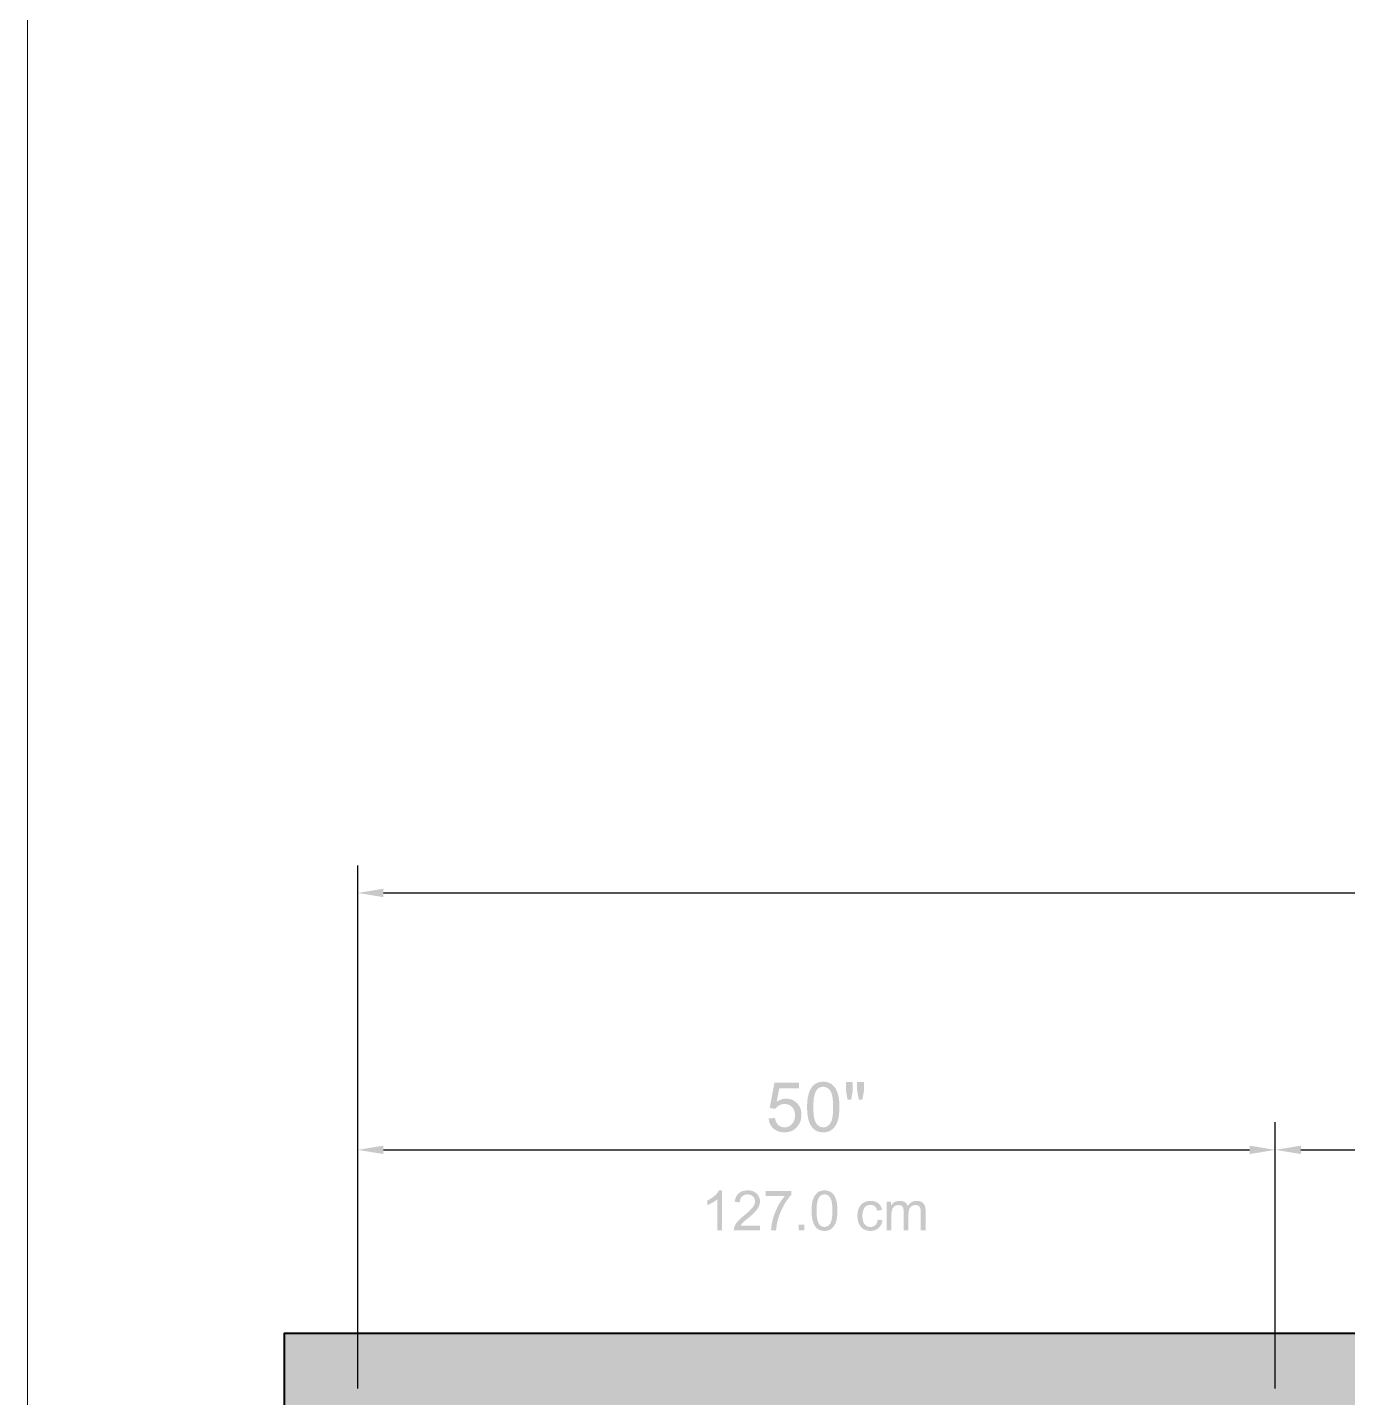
# Model space of a CAD drawing. Header units: inches. Extents: x 0 to 700, y 0 to 895.
# Drawn here: x 0 to 71.9, y 240.5 to 315.2 of the extents above; entities that cross this region are included whole.
import ezdxf

# ---------------------------------------------------------------- set-up
doc = ezdxf.new("R2010")
doc.units = ezdxf.units.IN
doc.header["$MEASUREMENT"] = 0
for name, color, linetype, lineweight in [('A-DIMS-IMP', 7, 'Continuous', 13), ('A-DIMS-MET', 7, 'Continuous', 13), ('A-ELEV-LINE', 7, 'Continuous', 13), ('A-WALL-EXIST', 7, 'Continuous', 40)]:
    doc.layers.add(name, color=color, linetype=linetype, lineweight=lineweight)

msp = doc.modelspace()

# ---------------------------------------------------------------- hatches: boundary and pattern name
at = {"layer": 'A-DIMS-IMP'}
h = msp.add_hatch(color=7, dxfattribs=at)
h.paths.add_polyline_path([(40.389, 255.707), (40.737, 255.737), (40.749, 255.675), (40.763, 255.618), (40.781, 255.564), (40.802, 255.514), (40.826, 255.468), (40.853, 255.426), (40.883, 255.389), (40.917, 255.355), (40.953, 255.325), (40.991, 255.299), (41.031, 255.277), (41.072, 255.259), (41.116, 255.245), (41.161, 255.235), (41.208, 255.229), (41.257, 255.227), (41.315, 255.229), (41.372, 255.238), (41.426, 255.252), (41.478, 255.272), (41.527, 255.297), (41.574, 255.328), (41.619, 255.365), (41.662, 255.407), (41.701, 255.454), (41.734, 255.505), (41.763, 255.559), (41.786, 255.617), (41.804, 255.679), (41.817, 255.744), (41.825, 255.813), (41.828, 255.886), (41.825, 255.955), (41.818, 256.02), (41.805, 256.082), (41.788, 256.14), (41.765, 256.194), (41.738, 256.244), (41.706, 256.291), (41.668, 256.333), (41.627, 256.372), (41.583, 256.405), (41.535, 256.433), (41.484, 256.456), (41.431, 256.474), (41.374, 256.487), (41.314, 256.495), (41.251, 256.497), (41.173, 256.493), (41.099, 256.479), (41.029, 256.456), (40.962, 256.425), (40.901, 256.386), (40.847, 256.341), (40.8, 256.291), (40.76, 256.236), (40.448, 256.276), (40.71, 257.663), (42.052, 257.663), (42.052, 257.346), (40.975, 257.346), (40.83, 256.621), (40.891, 256.66), (40.953, 256.695), (41.015, 256.724), (41.079, 256.748), (41.143, 256.766), (41.208, 256.78), (41.273, 256.788), (41.34, 256.79), (41.426, 256.786), (41.51, 256.775), (41.589, 256.756), (41.666, 256.729), (41.739, 256.694), (41.808, 256.652), (41.874, 256.603), (41.936, 256.545), (41.993, 256.482), (42.043, 256.414), (42.085, 256.342), (42.119, 256.265), (42.145, 256.184), (42.164, 256.099), (42.176, 256.009), (42.18, 255.915), (42.176, 255.825), (42.166, 255.738), (42.149, 255.654), (42.126, 255.574), (42.096, 255.496), (42.059, 255.422), (42.016, 255.35), (41.966, 255.282), (41.898, 255.205), (41.824, 255.138), (41.744, 255.082), (41.659, 255.036), (41.567, 255), (41.47, 254.974), (41.366, 254.959), (41.257, 254.954), (41.167, 254.957), (41.081, 254.967), (41, 254.983), (40.922, 255.006), (40.849, 255.035), (40.78, 255.07), (40.716, 255.112), (40.655, 255.16), (40.6, 255.214), (40.551, 255.272), (40.509, 255.334), (40.472, 255.4), (40.442, 255.471), (40.418, 255.545), (40.401, 255.624), (40.389, 255.707)])
h.paths.add_polyline_path([(42.487, 256.332), (42.489, 256.448), (42.493, 256.559), (42.501, 256.664), (42.512, 256.764), (42.526, 256.857), (42.542, 256.945), (42.563, 257.026), (42.586, 257.102), (42.612, 257.173), (42.641, 257.24), (42.673, 257.303), (42.708, 257.361), (42.746, 257.415), (42.787, 257.465), (42.831, 257.511), (42.878, 257.553), (42.929, 257.59), (42.982, 257.622), (43.038, 257.649), (43.098, 257.671), (43.161, 257.689), (43.226, 257.701), (43.295, 257.709), (43.367, 257.711), (43.473, 257.706), (43.571, 257.689), (43.663, 257.662), (43.749, 257.624), (43.827, 257.575), (43.898, 257.517), (43.962, 257.449), (44.019, 257.371), (44.07, 257.284), (44.115, 257.188), (44.154, 257.084), (44.187, 256.97), (44.201, 256.908), (44.214, 256.841), (44.224, 256.769), (44.233, 256.692), (44.239, 256.61), (44.244, 256.522), (44.247, 256.429), (44.248, 256.332), (44.246, 256.216), (44.242, 256.105), (44.234, 256.001), (44.223, 255.902), (44.21, 255.809), (44.193, 255.722), (44.173, 255.64), (44.15, 255.564), (44.124, 255.494), (44.095, 255.427), (44.063, 255.364), (44.028, 255.306), (43.99, 255.251), (43.949, 255.201), (43.905, 255.155), (43.858, 255.113), (43.808, 255.076), (43.755, 255.044), (43.698, 255.016), (43.638, 254.994), (43.575, 254.976), (43.509, 254.964), (43.44, 254.956), (43.367, 254.954), (43.272, 254.958), (43.183, 254.971), (43.098, 254.993), (43.019, 255.024), (42.945, 255.063), (42.876, 255.111), (42.812, 255.168), (42.754, 255.234), (42.692, 255.325), (42.637, 255.429), (42.591, 255.546), (42.554, 255.677), (42.525, 255.821), (42.504, 255.978), (42.491, 256.148), (42.487, 256.332)])
h.paths.add_polyline_path([(42.828, 256.332), (42.83, 256.172), (42.838, 256.027), (42.85, 255.895), (42.867, 255.778), (42.889, 255.674), (42.915, 255.584), (42.947, 255.509), (42.983, 255.447), (43.023, 255.395), (43.066, 255.35), (43.11, 255.313), (43.157, 255.282), (43.206, 255.257), (43.258, 255.24), (43.311, 255.23), (43.367, 255.227), (43.423, 255.23), (43.477, 255.24), (43.528, 255.258), (43.578, 255.282), (43.624, 255.313), (43.669, 255.351), (43.711, 255.396), (43.751, 255.448), (43.788, 255.51), (43.82, 255.586), (43.846, 255.675), (43.868, 255.779), (43.885, 255.896), (43.897, 256.028), (43.905, 256.173), (43.907, 256.332), (43.905, 256.491), (43.897, 256.637), (43.885, 256.769), (43.868, 256.886), (43.846, 256.99), (43.82, 257.08), (43.788, 257.156), (43.751, 257.217), (43.711, 257.269), (43.669, 257.313), (43.624, 257.351), (43.577, 257.382), (43.527, 257.406), (43.475, 257.423), (43.421, 257.433), (43.364, 257.437), (43.308, 257.434), (43.255, 257.425), (43.205, 257.409), (43.158, 257.388), (43.114, 257.361), (43.073, 257.328), (43.035, 257.289), (42.999, 257.243), (42.959, 257.175), (42.924, 257.094), (42.895, 256.999), (42.871, 256.892), (42.852, 256.771), (42.839, 256.638), (42.83, 256.491), (42.828, 256.332)])
h.paths.add_polyline_path([(44.693, 256.744), (44.601, 257.258), (44.601, 257.7), (44.979, 257.7), (44.979, 257.258), (44.896, 256.744), (44.693, 256.744)])
h.paths.add_polyline_path([(45.303, 256.744), (45.213, 257.258), (45.213, 257.7), (45.59, 257.7), (45.59, 257.258), (45.502, 256.744), (45.303, 256.744)])
at = {"layer": 'A-DIMS-MET'}
h = msp.add_hatch(color=7, dxfattribs=at)
h.paths.add_polyline_path([(37.855, 249.62), (37.59, 249.62), (37.59, 251.31), (37.538, 251.264), (37.482, 251.219), (37.422, 251.177), (37.357, 251.136), (37.289, 251.097), (37.216, 251.059), (37.139, 251.024), (37.058, 250.99), (37.058, 251.247), (37.168, 251.303), (37.269, 251.363), (37.36, 251.426), (37.443, 251.492), (37.517, 251.562), (37.581, 251.635), (37.636, 251.711), (37.683, 251.79), (37.855, 251.79), (37.855, 249.62)])
h.paths.add_polyline_path([(39.925, 249.62), (38.494, 249.62), (38.502, 249.712), (38.526, 249.804), (38.566, 249.897), (38.622, 249.99), (38.657, 250.038), (38.699, 250.089), (38.749, 250.143), (38.805, 250.201), (38.868, 250.261), (38.938, 250.324), (39.015, 250.389), (39.098, 250.458), (39.202, 250.545), (39.301, 250.634), (39.393, 250.724), (39.48, 250.817), (39.519, 250.864), (39.554, 250.911), (39.582, 250.958), (39.606, 251.006), (39.624, 251.053), (39.638, 251.1), (39.645, 251.148), (39.648, 251.195), (39.646, 251.235), (39.641, 251.273), (39.632, 251.31), (39.619, 251.344), (39.603, 251.377), (39.583, 251.408), (39.559, 251.438), (39.532, 251.465), (39.471, 251.512), (39.401, 251.546), (39.324, 251.566), (39.24, 251.572), (39.154, 251.565), (39.076, 251.545), (39.005, 251.511), (38.941, 251.462), (38.912, 251.433), (38.888, 251.401), (38.867, 251.365), (38.85, 251.326), (38.836, 251.283), (38.827, 251.237), (38.821, 251.187), (38.818, 251.135), (38.546, 251.166), (38.555, 251.239), (38.569, 251.308), (38.588, 251.373), (38.612, 251.433), (38.642, 251.489), (38.677, 251.54), (38.717, 251.587), (38.762, 251.63), (38.811, 251.667), (38.864, 251.7), (38.919, 251.728), (38.978, 251.75), (39.04, 251.768), (39.106, 251.78), (39.174, 251.788), (39.246, 251.79), (39.323, 251.788), (39.396, 251.779), (39.465, 251.766), (39.529, 251.746), (39.589, 251.722), (39.644, 251.691), (39.695, 251.656), (39.742, 251.614), (39.783, 251.569), (39.819, 251.522), (39.85, 251.472), (39.875, 251.42), (39.894, 251.366), (39.908, 251.309), (39.916, 251.25), (39.919, 251.189), (39.917, 251.137), (39.91, 251.085), (39.898, 251.033), (39.882, 250.98), (39.861, 250.927), (39.835, 250.875), (39.805, 250.822), (39.77, 250.769), (39.728, 250.713), (39.676, 250.653), (39.616, 250.589), (39.546, 250.52), (39.467, 250.446), (39.378, 250.368), (39.281, 250.286), (39.174, 250.199), (39.117, 250.153), (39.066, 250.109), (39.02, 250.066), (38.979, 250.025), (38.942, 249.985), (38.911, 249.947), (38.884, 249.911), (38.863, 249.876), (39.925, 249.876), (39.925, 249.62)])
h.paths.add_polyline_path([(41.622, 251.546), (41.544, 251.456), (41.469, 251.361), (41.396, 251.261), (41.325, 251.155), (41.258, 251.045), (41.193, 250.929), (41.131, 250.808), (41.071, 250.682), (41.016, 250.553), (40.967, 250.423), (40.924, 250.292), (40.886, 250.16), (40.855, 250.026), (40.83, 249.892), (40.811, 249.756), (40.797, 249.62), (40.526, 249.62), (40.532, 249.731), (40.544, 249.846), (40.562, 249.963), (40.586, 250.082), (40.616, 250.204), (40.652, 250.329), (40.695, 250.457), (40.743, 250.587), (40.797, 250.717), (40.855, 250.841), (40.916, 250.962), (40.981, 251.077), (41.05, 251.188), (41.123, 251.295), (41.2, 251.397), (41.281, 251.494), (40.224, 251.494), (40.224, 251.751), (41.622, 251.751), (41.622, 251.546)])
h.paths.add_polyline_path([(42.328, 249.62), (42.026, 249.62), (42.026, 249.922), (42.328, 249.922), (42.328, 249.62)])
h.paths.add_polyline_path([(43.435, 251.79), (43.52, 251.786), (43.6, 251.773), (43.674, 251.751), (43.743, 251.721), (43.806, 251.682), (43.864, 251.635), (43.916, 251.579), (43.963, 251.514), (44.004, 251.441), (44.04, 251.359), (44.07, 251.268), (44.095, 251.169), (44.114, 251.061), (44.128, 250.944), (44.136, 250.819), (44.139, 250.685), (44.136, 250.55), (44.128, 250.424), (44.113, 250.307), (44.093, 250.198), (44.068, 250.099), (44.037, 250.009), (44, 249.927), (43.957, 249.855), (43.909, 249.791), (43.856, 249.736), (43.798, 249.689), (43.735, 249.651), (43.668, 249.621), (43.595, 249.6), (43.517, 249.587), (43.435, 249.583), (43.35, 249.587), (43.27, 249.6), (43.196, 249.622), (43.127, 249.652), (43.064, 249.691), (43.006, 249.738), (42.954, 249.794), (42.908, 249.859), (42.866, 249.932), (42.831, 250.014), (42.8, 250.104), (42.776, 250.203), (42.757, 250.311), (42.743, 250.427), (42.735, 250.552), (42.732, 250.685), (42.735, 250.82), (42.743, 250.947), (42.757, 251.064), (42.777, 251.172), (42.803, 251.272), (42.834, 251.363), (42.871, 251.444), (42.914, 251.517), (42.962, 251.581), (43.015, 251.637), (43.072, 251.684), (43.135, 251.722), (43.203, 251.752), (43.275, 251.773), (43.352, 251.786), (43.435, 251.79)])
h.paths.add_polyline_path([(43.435, 249.801), (43.486, 249.804), (43.535, 249.814), (43.58, 249.83), (43.622, 249.853), (43.661, 249.882), (43.696, 249.918), (43.728, 249.96), (43.757, 250.008), (43.783, 250.064), (43.805, 250.128), (43.824, 250.2), (43.839, 250.281), (43.851, 250.37), (43.86, 250.467), (43.865, 250.572), (43.866, 250.685), (43.866, 250.765), (43.863, 250.84), (43.86, 250.911), (43.854, 250.978), (43.848, 251.04), (43.839, 251.098), (43.83, 251.151), (43.818, 251.2), (43.791, 251.288), (43.758, 251.364), (43.719, 251.428), (43.674, 251.48), (43.623, 251.52), (43.565, 251.549), (43.502, 251.566), (43.432, 251.572), (43.38, 251.569), (43.332, 251.559), (43.286, 251.543), (43.245, 251.52), (43.206, 251.49), (43.171, 251.454), (43.139, 251.411), (43.111, 251.362), (43.085, 251.305), (43.063, 251.24), (43.045, 251.168), (43.03, 251.087), (43.018, 250.999), (43.01, 250.902), (43.005, 250.798), (43.003, 250.685), (43.004, 250.607), (43.006, 250.532), (43.01, 250.462), (43.015, 250.396), (43.022, 250.334), (43.03, 250.277), (43.04, 250.223), (43.052, 250.174), (43.079, 250.086), (43.112, 250.01), (43.151, 249.945), (43.196, 249.893), (43.247, 249.853), (43.304, 249.824), (43.366, 249.807), (43.435, 249.801)])
h.paths.add_polyline_path([(46.595, 250.161), (46.58, 250.088), (46.561, 250.021), (46.538, 249.959), (46.51, 249.902), (46.479, 249.849), (46.443, 249.802), (46.403, 249.76), (46.359, 249.722), (46.313, 249.69), (46.264, 249.661), (46.214, 249.638), (46.163, 249.618), (46.11, 249.603), (46.056, 249.592), (46, 249.585), (45.942, 249.583), (45.86, 249.587), (45.782, 249.597), (45.709, 249.615), (45.641, 249.639), (45.577, 249.67), (45.519, 249.709), (45.465, 249.754), (45.416, 249.806), (45.373, 249.864), (45.335, 249.927), (45.303, 249.994), (45.277, 250.066), (45.257, 250.142), (45.242, 250.223), (45.234, 250.308), (45.231, 250.398), (45.232, 250.472), (45.237, 250.543), (45.246, 250.61), (45.257, 250.673), (45.272, 250.732), (45.291, 250.787), (45.313, 250.839), (45.338, 250.886), (45.394, 250.971), (45.458, 251.043), (45.528, 251.1), (45.605, 251.144), (45.686, 251.177), (45.77, 251.2), (45.855, 251.214), (45.942, 251.219), (46.002, 251.217), (46.059, 251.211), (46.114, 251.201), (46.167, 251.187), (46.217, 251.17), (46.265, 251.148), (46.312, 251.123), (46.356, 251.093), (46.397, 251.06), (46.433, 251.023), (46.466, 250.983), (46.494, 250.939), (46.519, 250.891), (46.539, 250.839), (46.555, 250.784), (46.567, 250.725), (46.311, 250.685), (46.288, 250.759), (46.259, 250.823), (46.223, 250.878), (46.182, 250.922), (46.134, 250.957), (46.08, 250.982), (46.02, 250.997), (45.954, 251.002), (45.9, 251), (45.85, 250.992), (45.802, 250.98), (45.759, 250.963), (45.718, 250.94), (45.681, 250.913), (45.647, 250.881), (45.617, 250.844), (45.59, 250.803), (45.566, 250.758), (45.547, 250.709), (45.531, 250.655), (45.518, 250.598), (45.509, 250.537), (45.504, 250.473), (45.502, 250.404), (45.504, 250.334), (45.509, 250.268), (45.518, 250.206), (45.53, 250.148), (45.546, 250.094), (45.565, 250.045), (45.588, 249.999), (45.615, 249.958), (45.644, 249.921), (45.677, 249.889), (45.713, 249.863), (45.752, 249.84), (45.794, 249.823), (45.84, 249.811), (45.888, 249.804), (45.939, 249.801), (46.02, 249.807), (46.092, 249.826), (46.155, 249.856), (46.208, 249.899), (46.253, 249.954), (46.288, 250.022), (46.314, 250.101), (46.331, 250.193), (46.595, 250.161)])
h.paths.add_polyline_path([(48.942, 249.62), (48.677, 249.62), (48.677, 250.607), (48.676, 250.66), (48.673, 250.708), (48.669, 250.753), (48.662, 250.794), (48.652, 250.831), (48.636, 250.866), (48.614, 250.9), (48.586, 250.931), (48.552, 250.957), (48.508, 250.975), (48.456, 250.987), (48.396, 250.99), (48.32, 250.983), (48.25, 250.963), (48.185, 250.929), (48.126, 250.881), (48.099, 250.852), (48.076, 250.818), (48.057, 250.78), (48.041, 250.738), (48.028, 250.692), (48.02, 250.641), (48.014, 250.587), (48.012, 250.528), (48.012, 249.62), (47.747, 249.62), (47.747, 250.637), (47.746, 250.685), (47.743, 250.73), (47.737, 250.771), (47.729, 250.808), (47.719, 250.841), (47.707, 250.87), (47.693, 250.894), (47.676, 250.915), (47.636, 250.948), (47.589, 250.971), (47.535, 250.986), (47.473, 250.99), (47.431, 250.988), (47.392, 250.983), (47.354, 250.974), (47.318, 250.961), (47.283, 250.944), (47.251, 250.924), (47.221, 250.9), (47.193, 250.872), (47.167, 250.84), (47.145, 250.801), (47.126, 250.755), (47.11, 250.703), (47.098, 250.645), (47.09, 250.58), (47.084, 250.509), (47.083, 250.432), (47.083, 249.62), (46.818, 249.62), (46.818, 251.183), (47.056, 251.183), (47.056, 250.965), (47.062, 250.965), (47.104, 251.025), (47.151, 251.076), (47.202, 251.12), (47.258, 251.155), (47.319, 251.183), (47.385, 251.203), (47.455, 251.215), (47.529, 251.219), (47.612, 251.214), (47.686, 251.202), (47.753, 251.18), (47.813, 251.15), (47.865, 251.112), (47.909, 251.064), (47.945, 251.009), (47.974, 250.945), (48.02, 251.009), (48.069, 251.064), (48.123, 251.112), (48.182, 251.15), (48.244, 251.18), (48.31, 251.202), (48.381, 251.214), (48.456, 251.219), (48.515, 251.217), (48.57, 251.21), (48.621, 251.2), (48.669, 251.186), (48.712, 251.167), (48.752, 251.145), (48.788, 251.118), (48.821, 251.088), (48.849, 251.053), (48.874, 251.014), (48.895, 250.971), (48.912, 250.924), (48.925, 250.872), (48.935, 250.817), (48.94, 250.758), (48.942, 250.694), (48.942, 249.62)])
at = {"layer": 'A-WALL-EXIST'}
h = msp.add_hatch(color=8, dxfattribs=at)
h.dxf.hatch_style = 1
h.paths.add_polyline_path([(14, 240), (178, 240), (178, 244), (14, 244)])

# ---------------------------------------------------------------- linework, layer by layer
at = {"color": 7}
for p, q in [((18, 241), (18, 269.5)), ((19.4, 268), (216.6, 268)), ((18, 241), (18, 255.5)), ((68, 241), (68, 255.5)), ((68, 241), (68, 255.5)), ((19.4, 254), (66.6, 254)), ((69.4, 254), (166.6, 254))]:
    msp.add_line(p, q, dxfattribs=at)
at = {"color": 0, "linetype": 'ByBlock'}
for points in [[(19.4, 267.77), (18, 268), (19.4, 268.23)], [(19.4, 253.77), (18, 254), (19.4, 254.23)], [(66.6, 254.23), (68, 254), (66.6, 253.77)], [(69.4, 253.77), (68, 254), (69.4, 254.23)]]:
    msp.add_solid(points, dxfattribs=at)
at = {"layer": 'A-ELEV-LINE'}
msp.add_lwpolyline([(0, 0), (250, 0), (250, 895), (0, 895)], close=True, dxfattribs=at)
at = {"layer": 'A-WALL-EXIST'}
msp.add_lwpolyline([(14, 240), (178, 240), (178, 244), (14, 244)], close=True, dxfattribs=at)
at = {"layer": 'Defpoints'}
for p in [(18, 268), (18, 254), (68, 254)]:
    msp.add_point(p, dxfattribs=at)

doc.saveas('drawing.dxf')
